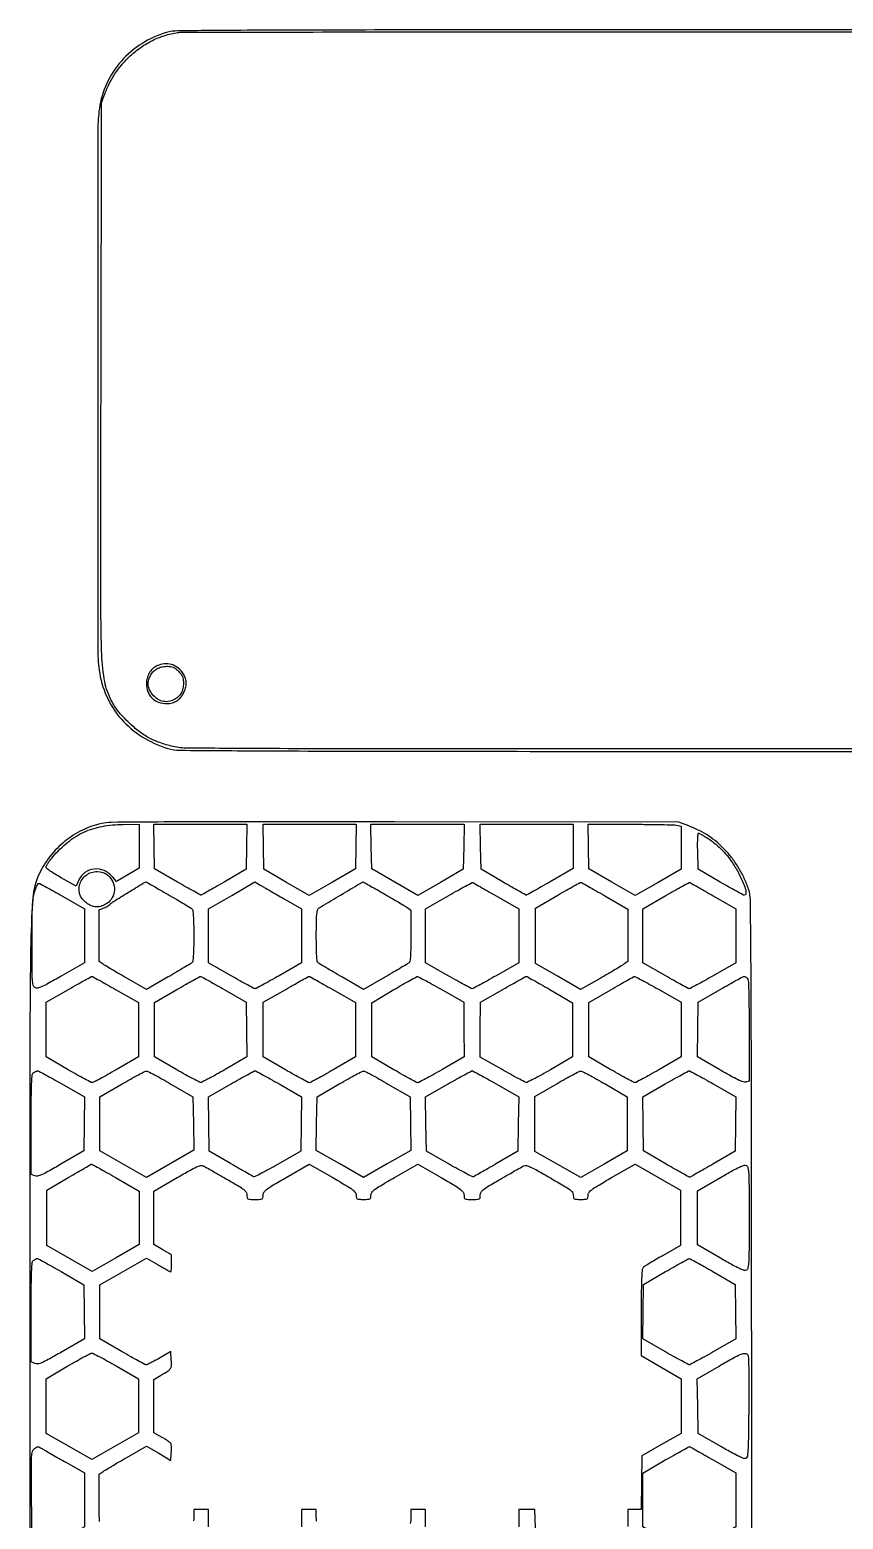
# Model space of a CAD drawing. Extents: x 59 to 2262, y 42 to 2281.
# Drawn here: x 59 to 610, y 1267 to 2276 of the extents above; entities that cross this region are included whole.
import ezdxf

# ---------------------------------------------------------------- set-up
doc = ezdxf.new("R2010")
doc.units = 0

msp = doc.modelspace()

# ---------------------------------------------------------------- linework, layer by layer
for points in [[(831.007671, 1789.043898, -0.00009), (585.978461, 1789, -0.000064), (308.343352, 1789.035366, -0.001073), (216.562133, 1789.255681, -0.001252), (164.91321, 1789.619774, -0.060282), (154.653042, 1790.960858, -0.0269), (146.019931, 1793.670944, -0.039181), (138.793212, 1797.040391, -0.03917), (132.17913, 1801.49677, -0.026864), (125.402015, 1807.5, -0.012238), (121.296752, 1811.753305, -0.023449), (118.254784, 1815.391904, -0.026602), (115.826981, 1818.969359, -0.022255), (113.632606, 1823, -0.075092), (109.418129, 1836.426841, -0.031055), (107.661538, 1855.434788, -0.007597), (107.111871, 1892.403979, -0.000266), (107.234914, 2035.758372), (107.5, 2226.5), (110.122818, 2233.241551, -0.023047), (113.281024, 2240.368743, -0.030104), (116.843898, 2246.542767, -0.030895), (121.04047, 2252.11668, -0.026518), (126.099928, 2257.438338, -0.031817), (133.48092, 2263.580099, -0.038024), (141.171576, 2268.341835, -0.03909), (149.303383, 2271.782157, -0.037292), (158, 2273.980044, -0.042712), (161.66177, 2274.301729, -0.000036), (250.903394, 2274.496275, -0.000394), (350.515924, 2274.627652, -0.000242), (467.947725, 2274.633195), (773.395449, 2274.5)], [(774.5, 2275.995113), (466, 2275.926314, 0.000103), (274.401836, 2275.844093, 0.001288), (201.820577, 2275.611062, 0.001209), (159.288875, 2275.262106, 0.068434), (151.5, 2274.106608, 0.070097), (134.837528, 2266.587563, 0.071058), (120.987812, 2254.785532, 0.071898), (111.122574, 2239.715751, 0.074607), (106.085117, 2222.656986, 0.034387), (105.087571, 2208.317227, 0.000116), (105.004369, 2032.742729, 0.000123), (105.005215, 1857.571835, 0.032252), (105.993096, 1842.332507, 0.07356), (110.989637, 1824.69595, 0.074513), (120.864086, 1809.34723, 0.072934), (135.016764, 1797.3111, 0.066094), (152.5, 1789.353183, 0.071911), (160.643084, 1788.109332, 0.000783), (217.063997, 1787.746144, 0.000988), (313.454986, 1787.467, 0.00007), (582.944103, 1787.2564, 0.00009), (828.033655, 1787.143094, 0.000786)], [(548.025082, 1071.389651), (547.762541, 1379.944826, 0.000096), (547.557791, 1576.376734, 0.00137), (547.279702, 1646.346885, 0.001373), (546.898255, 1686.663382, 0.078076), (545.653651, 1694, 0.02745), (542.77904, 1701.222958, 0.02606), (539.085939, 1708.218046, 0.026291), (534.722996, 1714.728028, 0.029312), (529.845372, 1720.5, 0.024748), (524.291427, 1725.790288, 0.031089), (518.631911, 1730.087737, 0.030742), (512.429896, 1733.686901, 0.023336), (505.241551, 1736.877182), (498.5, 1739.5), (306, 1739.678091, 0.000251), (204.38561, 1739.721004, 0.001414), (150.071408, 1739.563063, 0.000921), (114.137141, 1739.29081, 0.051595), (107.488611, 1738.539569, 0.060657), (94.610359, 1734.03064, 0.055531), (82.767241, 1726.45802, 0.055009), (72.781204, 1716.384699, 0.057184), (65.381369, 1704.5, 0.093555), (61.038604, 1687.914209, 0.013797), (59.578754, 1653.117944, 0.003497), (59.056781, 1582.055055, 0.000088), (59, 1259.46804, 0.000084), (59.042241, 1007.148001, 0.00083)], [(621.121042, 1610.986929, 0.000136), (621.248388, 1378.432703)], [(106.296764, 1265.98851, -0.020547), (106.053802, 1270.662788, -0.002711), (106, 1280.586893), (106, 1297.863812), (108.75, 1299.792099, -0.016892), (110.497806, 1300.931586, -0.001865), (114.593748, 1303.388123, -0.002274), (119.494754, 1306.272599, -0.001838), (124.781909, 1309.326077), (138.063818, 1316.931769), (146.281909, 1312.062816), (154.5, 1307.193864), (154.806796, 1312.227733, 0.009865), (154.889831, 1314.244844, 0.011871), (154.885414, 1316.142671, 0.010599), (154.81023, 1317.73218, 0.074624), (154.643613, 1318.486346, 0.13208), (154.178952, 1319.124917, 0.013314), (152.670563, 1320.277516, 0.015962), (150.760792, 1321.567121, 0.012052), (148.586817, 1322.864094), (143, 1326.017099), (143, 1344.033168), (143, 1362.049237), (147.590544, 1364.774619, 0.00776), (152.665163, 1367.89491, 0.101044), (154.249774, 1369.425976, 0.143853), (154.854077, 1371.277805, 0.020763), (154.80653, 1375.295574), (154.5, 1381.035307), (146.791739, 1376.517654, -0.007174), (143.744863, 1374.790188, -0.010013), (140.968331, 1373.33975, -0.006778), (138.619151, 1372.21128, -0.117458), (137.791739, 1372.043196, -0.113898), (136.891145, 1372.283012, -0.00205), (132.473198, 1374.646112, -0.004993), (127.341999, 1377.484388, -0.003298), (121.5, 1380.843527), (106.5, 1389.600661), (106.5, 1407.851132), (106.5, 1426.101603), (122.22147, 1435.154779), (137.94294, 1444.207954), (145.924877, 1439.603977, 0.002768), (149.023664, 1437.839391, 0.004277), (151.722681, 1436.352418, 0.001448), (154.064156, 1435.097158, 0.122916), (154.453407, 1435, 0.377559), (154.671146, 1435.191754, 0.00846), (154.836256, 1436.689063, 0.014782), (154.954001, 1438.54534, 0.008917), (154.989168, 1440.75), (154.978335, 1446.5), (148.989168, 1449.948091), (143, 1453.396183), (143, 1471.495556), (143, 1489.594929), (158.718313, 1498.715811, -0.003404), (167.382812, 1503.665031, -0.021426), (171.921998, 1505.966937, -0.042199), (174.745373, 1506.972451, -0.186377), (176.468313, 1506.780867, -0.009149), (177.826471, 1506.043193, -0.000529), (181.942255, 1503.703468, -0.000804), (186.835091, 1500.904723, -0.000591), (192.25, 1497.787263, -0.003385), (200.543073, 1492.924572, -0.032891), (203.89618, 1490.616504, -0.088493), (205.455092, 1488.85924, -0.138152), (206, 1486.924742, 0.044441), (206.157641, 1485.154647, 0.230035), (206.720127, 1484.382943, 0.114613), (207.941207, 1484.057443, 0.00807), (211.5, 1484, 0.008078), (215.056073, 1484.057456, 0.114303), (216.278517, 1484.382561, 0.229978), (216.841718, 1485.153135, 0.044795), (217, 1486.916333, -0.149455), (217.604415, 1488.893232, -0.080745), (219.363682, 1490.764465, -0.029273), (223.133858, 1493.324776, -0.00288), (232.593342, 1498.89613), (248.186683, 1507.959594), (264.093342, 1498.760332, -0.002945), (273.55724, 1493.212445, -0.027354), (277.492708, 1490.572824, -0.071806), (279.37186, 1488.680584, -0.16101), (280, 1486.780535, 0.047564), (280.156508, 1485.139024, 0.221826), (280.699554, 1484.389027, 0.117486), (281.863707, 1484.062296, 0.00993), (285, 1484, 0.00989), (288.147767, 1484.062267, 0.118965), (289.306387, 1484.390889, 0.222097), (289.846292, 1485.146343, 0.045884), (290, 1486.817774, -0.158314), (290.624045, 1488.739281, -0.074517), (292.474342, 1490.62166, -0.027841), (296.379129, 1493.233687, -0.002899), (305.911649, 1498.79467), (321.823299, 1507.953792), (337.411649, 1498.893229, -0.002881), (346.867921, 1493.323737, -0.029281), (350.636994, 1490.764057, -0.080763), (352.395738, 1488.893111, -0.149428), (353, 1486.916333, 0.044795), (353.158282, 1485.153135, 0.229978), (353.721483, 1484.382561, 0.114303), (354.943927, 1484.057456, 0.008078), (358.5, 1484, 0.00807), (362.058793, 1484.057443, 0.114613), (363.279873, 1484.382943, 0.230035), (363.842359, 1485.154647, 0.044441), (364, 1486.924742, -0.138152), (364.544908, 1488.85924, -0.088493), (366.10382, 1490.616504, -0.032891), (369.456927, 1492.924572, -0.003385), (377.75, 1497.787263, -0.000622), (383.162644, 1500.902967, -0.00085), (388.048437, 1503.696278, -0.000553), (392.159889, 1506.031607, -0.009837), (393.5, 1506.756392, -0.188402), (395.20133, 1506.933404, -0.039225), (398.077847, 1505.892586, -0.020824), (402.670558, 1503.575636, -0.003491), (411.25, 1498.710506, -0.00294), (420.676216, 1493.203781, -0.028058), (424.546375, 1490.608583, -0.074893), (426.380564, 1488.733937, -0.15753), (427, 1486.816636, 0.045934), (427.153793, 1485.14612, 0.22209), (427.693792, 1484.390832, 0.11892), (428.852579, 1484.062267, 0.009891), (432, 1484, 0.00993), (435.136293, 1484.062296, 0.117486), (436.300446, 1484.389027, 0.221826), (436.843492, 1485.139024, 0.047564), (437, 1486.780535, -0.16094), (437.627742, 1488.680262, -0.071852), (439.505388, 1490.571686, -0.027374), (443.437798, 1493.209561, -0.002949), (452.893242, 1498.752573), (468.786484, 1507.944076), (484.143242, 1499.078254), (499.5, 1490.212433), (499.5, 1471.473569), (499.5, 1452.734704), (487.862337, 1446.083028, 0.002495), (483.287262, 1443.437704, 0.003349), (479.169613, 1440.992209, 0.002317), (475.741804, 1438.90351, 0.035223), (474.612337, 1438.093231, 0.18816), (473.691582, 1436.431972, 0.020385), (473.275187, 1431.985095, 0.011688), (473.049077, 1424.250413, 0.001462), (473, 1407.469156), (473, 1378.183201), (486.5, 1370.371506), (500, 1362.559811), (499.964291, 1344.029905), (499.928583, 1325.5), (486.714291, 1317.966956), (473.5, 1310.433913), (473.227441, 1292.216956), (472.954883, 1274), (468.477441, 1274), (464, 1274), (464, 1268.233984), (464, 1262.467967)], [(180, 1262.162087), (180, 1268.081043), (180, 1274), (175, 1274), (170, 1274), (170, 1268.622445, -0.020158), (169.911569, 1266.429851, -0.028004)], [(253.094327, 1266.073116, -0.018261), (253, 1268.654988), (253, 1274), (248, 1274), (243, 1274), (243, 1268.124808), (243, 1262.249616)], [(327, 1262.249616), (327, 1268.124808), (327, 1274), (322, 1274), (317, 1274), (317, 1268.568094, -0.059405), (316.515886, 1264.507809, -0.150906)]]:
    msp.add_lwpolyline(points, format="xyb")
for points in [[(145.121495, 1845.343652, 0.071171), (142.144954, 1843.252114, 0.072038), (139.888459, 1840.417619, 0.070099), (138.484331, 1836.987594, 0.06201), (138.003738, 1833.154292, 0.089639), (138.988162, 1827.680449, 0.111384), (141.809718, 1823.360589, 0.110343), (146.236405, 1820.643204, 0.086684), (151.811513, 1819.755969, 0.060044), (155.48008, 1820.254483, 0.078669), (158.575134, 1821.607126, 0.077243), (161.14172, 1823.872828, 0.055521), (163.248446, 1827.071085, 0.052825), (164.513666, 1830.372275, 0.069269), (164.906607, 1833.573797, 0.071565), (164.408436, 1836.678945, 0.061474), (163.044003, 1839.695666, 0.08724), (159.546504, 1843.670631, 0.092736), (154.972221, 1846.111828, 0.095495), (149.939355, 1846.692504, 0.09904)], [(159.6, 1841.6, -0.025568), (161.407214, 1839.597861, -0.070832), (162.38324, 1837.975938, -0.072492), (162.855589, 1836.168085, -0.027715), (163, 1833.564817, -0.051887), (162.617001, 1829.884059, -0.073746), (161.476571, 1826.803777, -0.078745), (159.563021, 1824.332989, -0.069462), (156.90116, 1822.448888, -0.087042), (152.614727, 1821.105996, -0.102426), (148.379008, 1821.42079, -0.099003), (144.508399, 1823.414693, -0.076336), (141.280015, 1826.912452, -0.050139), (139.740013, 1829.780296, -0.081461), (139.110968, 1832.466376, -0.08034), (139.36918, 1835.239111, -0.047504), (140.505662, 1838.37069, -0.073282), (142.373574, 1841.164288, -0.07716), (144.938953, 1843.243535, -0.073198), (148.135038, 1844.523663, -0.05724), (151.85, 1844.973391, -0.031499), (154.269729, 1844.835657, -0.072805), (156.022465, 1844.359639, -0.068481), (157.62919, 1843.380528, -0.025346)], [(133, 1723.089743), (133, 1708.179487), (125.310844, 1703.737817), (117.621688, 1699.296148), (115.191728, 1702.183991, 0.111743), (109.371149, 1706.597143, 0.132257), (102.577595, 1707.71564, 0.137938), (96.349939, 1705.271773, 0.126098), (92.051671, 1699.866676), (90.387455, 1696.149529), (80.212498, 1701.824764, -0.009479), (76.082119, 1704.232312, -0.017637), (72.84471, 1706.362485, -0.014401), (70.456218, 1708.163345, -0.22465), (70.018771, 1709.059769, -0.133582), (70.249059, 1709.948448, -0.015492), (71.334471, 1711.718269, -0.017745), (72.792947, 1713.775959, -0.013621), (74.524108, 1715.919667, -0.045605), (84.735212, 1725.882226, -0.062518), (95.620505, 1732.662245, -0.062167), (107.892432, 1736.566396, -0.044458), (122.25, 1737.934189), (133, 1738)], [(205.776046, 1722.798933), (205.5, 1707.597865), (190.5, 1698.842129, -0.001414), (184.706974, 1695.482576, -0.002252), (179.731525, 1692.645701, -0.000462), (175.342748, 1690.174804, -0.110282), (174.905192, 1690.043196, -0.144857), (174.466155, 1690.139171, -0.000567), (169.959834, 1692.624827, -0.002817), (164.853682, 1695.486592, -0.001761), (158.905192, 1698.892385), (143.5, 1707.784771), (143.223954, 1722.892385), (142.947908, 1738), (174.5, 1738), (206.052092, 1738)], [(427, 1723.083667), (427, 1708.167334), (411.3719, 1699.083667, -0.001811), (405.336043, 1695.60457, -0.002893), (400.151871, 1692.681016, -0.000599), (395.579954, 1690.144654, -0.144659), (395.1219, 1690.043196, -0.110846), (394.665401, 1690.17949, -0.000506), (390.276433, 1692.645701, -0.002364), (385.294919, 1695.482615, -0.001487), (379.5, 1698.842129), (364.5, 1707.597865), (364.223954, 1722.798933), (363.947908, 1738), (395.473954, 1738), (427, 1738)], [(496.875, 1737.375), (500, 1736.75), (499.96356, 1722.125), (499.927121, 1707.5), (484.381484, 1698.652815), (468.835847, 1689.805631), (453.167923, 1698.811538), (437.5, 1707.817445), (437.223954, 1722.908722), (436.947908, 1738), (465.348954, 1738, -0.002045), (476.457042, 1737.954574, -0.002911), (486.325161, 1737.816406, -0.001624), (494.656786, 1737.624162, -0.042796)], [(518.870631, 1727.927553, -0.035876), (524.934206, 1723.216817, -0.03323), (530.430422, 1717.572998, -0.032001), (535.316875, 1711.033671, -0.028191), (539.559016, 1703.64835, -0.01468), (542.311091, 1697.73612, -0.044009), (543.704494, 1693.507898, -0.091583), (543.826596, 1690.951215, -0.385106), (542.75, 1690.043196, -0.113984), (541.875758, 1690.277197, -0.001932), (537.460938, 1692.645536, -0.004836), (532.33905, 1695.483125, -0.003185), (526.5, 1698.841566), (511.5, 1707.596739), (511.219221, 1719.798369, -0.006669), (511.17292, 1724.586065, -0.012104), (511.282028, 1728.499424, -0.006045), (511.484922, 1731.656872, -0.39205), (511.855268, 1732, -0.126462), (512.447599, 1731.84775, -0.005696), (514.294222, 1730.803719, -0.009245), (516.467522, 1729.487796, -0.006457)], [(111.894018, 1703.435724, -0.112166), (115.268188, 1698.977743, -0.116985), (116.317273, 1693.568967, -0.118421), (114.823443, 1688.316196, -0.116941), (111.102117, 1684.286557, -0.036144), (109.57382, 1683.411365, -0.027524), (107.791115, 1682.672774, -0.028154), (106.034054, 1682.164757, -0.056652), (104.602117, 1682.003738, -0.084059), (101.376452, 1682.553888, -0.061058), (98.104966, 1684.169112, -0.060269), (95.276485, 1686.556223, -0.076262), (93.354924, 1689.381906, -0.181433), (92.701625, 1696.958837, -0.163741), (97.145695, 1703.488949, -0.162069), (104.674001, 1706.044882, -0.178217)], [(81.045535, 1689.375192), (96, 1680.750384), (96, 1662.519562), (96, 1644.288739), (80.25, 1635.212234, -0.002893), (71.024062, 1629.966324, -0.024665), (66.764404, 1627.845744, -0.060991), (64.221784, 1627.084895, -0.189158), (62.5, 1627.442838, -0.190008), (61.316834, 1629.112872, -0.043724), (60.779035, 1632.589945, -0.015406), (60.542922, 1639.285266, -0.001138), (60.50323, 1657.624973, -0.001917), (60.567001, 1673.789872, -0.010882), (60.821177, 1682.391646, -0.02055), (61.336604, 1687.954091, -0.041493), (62.281165, 1692.25, -0.015133), (63.034984, 1694.453418, -0.023049), (63.83347, 1696.310937, -0.019462), (64.587696, 1697.72158, -0.266257), (65.07347, 1698, -0.122965), (65.798507, 1697.818955, -0.001432), (70.185024, 1695.466463, -0.004252), (75.240292, 1692.680868, -0.002751)], [(152.692338, 1690.4095, -0.001443), (158.456757, 1687.043071, -0.002101), (163.517437, 1684.039325, -0.001033), (167.800738, 1681.460542, -0.03655), (168.75, 1680.787055, -0.191254), (169.370647, 1679.658279, -0.014133), (169.716938, 1676.081383, -0.01331), (169.937875, 1670.777241, -0.003753), (170, 1662.5, -0.003748), (169.937933, 1654.220205, -0.013324), (169.717074, 1648.918977, -0.014141), (169.370938, 1645.345577, -0.192399), (168.75, 1644.222329, -0.035634), (167.802387, 1643.553782, -0.001008), (163.534927, 1640.989021, -0.00205), (158.493481, 1638.000915, -0.001408), (152.751878, 1634.651257), (138.003756, 1626.102744), (124.751878, 1633.691179, -0.001842), (119.476227, 1636.738047, -0.002278), (114.584927, 1639.616946, -0.00187), (110.496932, 1642.068925, -0.01688), (108.75, 1643.207901), (106, 1645.136188), (106, 1662.592845), (106, 1680.049502), (108.75, 1681.091363, 0.030224), (109.957514, 1681.634346, 0.018366), (111.316684, 1682.412081, 0.018377), (112.612819, 1683.285965, 0.030686), (113.625945, 1684.124383, -0.048817), (115.801535, 1685.795903, -0.001443), (125.614059, 1691.875287, -0.001217), (135.582884, 1697.978359, -0.059886), (137.692338, 1698.938885, -0.209041), (137.84153, 1698.923239, -0.000099), (142.177927, 1696.458588, -0.001347), (147.000927, 1693.698886, -0.000817)], [(231.25, 1687.505289), (243, 1680.735952), (243, 1662.514282), (243, 1644.292611), (227.75, 1635.482836, -0.002656), (221.832225, 1632.105993, -0.004114), (216.684012, 1629.259993, -0.001348), (212.212164, 1626.851299, -0.122661), (211.493447, 1626.669863, -0.124001), (210.774599, 1626.848498, -0.001364), (206.304806, 1629.250101, -0.004159), (201.158714, 1632.088773, -0.002684), (195.243447, 1635.458141), (180, 1644.249616), (180, 1662.534038), (180, 1680.81846), (195.720652, 1689.874941), (211.441305, 1698.931422), (215.470652, 1696.603024, 0.000203), (217.737941, 1695.294076, 0.000041), (221.767942, 1692.970101, 0.000043), (226.456028, 1690.267679, 0.00004)], [(298.15872, 1691.360193, -0.00183), (303.468618, 1688.293648, -0.002267), (308.388812, 1685.398145, -0.001856), (312.500473, 1682.932592, -0.016915), (314.25, 1681.792099), (317, 1679.863812), (317, 1662.554351, -0.003738), (316.937915, 1654.24896, -0.013275), (316.717042, 1648.929573, -0.01408), (316.370899, 1645.342731, -0.191361), (315.75, 1644.212945, -0.036531), (314.801245, 1643.539764, -0.00104), (310.534375, 1640.970507, -0.002108), (305.492315, 1637.977569, -0.001448), (299.75, 1634.623969), (285, 1626.066938), (270.25, 1634.623969, -0.001448), (264.507685, 1637.977569, -0.002108), (259.465625, 1640.970507, -0.00104), (255.198755, 1643.539764, -0.036531), (254.25, 1644.212945, -0.191254), (253.629353, 1645.341721, -0.014133), (253.283062, 1648.918617, -0.01331), (253.062125, 1654.222759, -0.003753), (253, 1662.5, -0.003068), (253.057032, 1671.795038, -0.017552), (253.290601, 1676.721858, -0.030626), (253.717673, 1679.67321, -0.16989), (254.531366, 1681.026031, -0.038813), (256.148022, 1682.168348, -0.000323), (269.431617, 1690.075132, -0.000375), (282.616856, 1697.898487, -0.033033), (284.65872, 1698.932393, -0.23242), (284.784248, 1698.925601, -0.000097), (288.689817, 1696.735947, -0.001384), (293.031917, 1694.284628, -0.000838)], [(374.75, 1689.546714), (390, 1680.837913), (390, 1662.543764), (390, 1644.249616), (374.756553, 1635.458141, -0.002684), (368.841286, 1632.088773, -0.004159), (363.695194, 1629.250101, -0.001364), (359.225401, 1626.848498, -0.124001), (358.506553, 1626.669863, -0.122661), (357.787836, 1626.851299, -0.001348), (353.315988, 1629.259993, -0.004114), (348.167775, 1632.105993, -0.002656), (342.25, 1635.482836), (327, 1644.292611), (327, 1662.568709), (327, 1680.844807), (342.722148, 1689.844126, -0.002674), (348.787812, 1693.273165, -0.004343), (353.980972, 1696.113542, -0.000884), (358.555204, 1698.553619, -0.254384), (358.972148, 1698.549479, -0.002585), (359.385361, 1698.31655, -0.000011), (363.824631, 1695.783656, -0.000055), (368.866121, 1692.906274, -0.000035)], [(448.404029, 1689.529122), (464, 1680.558244), (464, 1662.847216), (464, 1645.136188), (461.25, 1643.207901, -0.016886), (459.502615, 1642.06866, -0.001868), (455.410502, 1639.614319, -0.002276), (450.514172, 1636.73253, -0.00184), (445.23256, 1633.682237), (431.965119, 1626.084859), (416.73256, 1634.929481), (401.5, 1643.774102), (401.5, 1662.537208), (401.5, 1681.300315), (416.5, 1690.06698, -0.002553), (422.297416, 1693.415656, -0.004083), (427.285871, 1696.209433, -0.000951), (431.668096, 1698.606056, -0.189288), (432.154029, 1698.666823, -0.065389), (432.639638, 1698.472675, -0.000331), (437.197254, 1695.913809, -0.001491), (442.378508, 1692.97992, -0.000943)], [(521.75, 1689.555483), (537, 1680.803836), (537, 1662.526726), (537, 1644.249616), (521.756553, 1635.458141, -0.002752), (515.841271, 1632.089821, -0.004266), (510.695194, 1629.254405, -0.0014), (506.225566, 1626.857323, -0.127483), (505.506553, 1626.684513, -0.118995), (504.787809, 1626.871568, -0.001312), (500.315988, 1629.28041, -0.004004), (495.167759, 1632.124632, -0.002586), (489.25, 1635.496547), (474, 1644.290736), (474, 1662.524962), (474, 1680.759188), (489.712567, 1689.807237, -0.002611), (495.775204, 1693.256362, -0.004236), (500.967439, 1696.116911, -0.000859), (505.542476, 1698.576997, -0.245577), (505.962567, 1698.581208, -0.011888), (506.37921, 1698.356092, -0.000051), (510.821817, 1695.816844, -0.000251), (515.865424, 1692.930036, -0.000158)], [(117.094808, 1626.106216), (132.5, 1617.212433), (132.5, 1598.864824), (132.5, 1580.517215), (117.5, 1571.805773, -0.002958), (111.666193, 1568.463715, -0.004514), (106.560852, 1565.639463, -0.001714), (102.151483, 1563.271462, -0.112805), (101.324175, 1563.047166, -0.131372), (100.495356, 1563.233512, -0.001964), (96.06571, 1565.575405, -0.005171), (90.936503, 1568.381526, -0.003376), (85.074175, 1571.720171), (70, 1580.440343), (70.036218, 1598.970171), (70.072436, 1617.5), (85.286218, 1626.224421, -0.00146), (91.161226, 1629.570718, -0.002327), (96.205676, 1632.393557, -0.000473), (100.656423, 1634.851533, -0.115676), (101.094808, 1634.974421, -0.13759), (101.533431, 1634.871495, -0.00054), (106.040166, 1632.379937, -0.002687), (111.146339, 1629.513803, -0.001681)], [(190.5, 1626.198764), (205.5, 1617.446924), (205.771261, 1598.942175), (206.042522, 1580.437426), (191.271261, 1571.968713, -0.002853), (185.502396, 1568.704881, -0.004209), (180.398433, 1565.911637, -0.001991), (176.031819, 1563.591813, -0.078525), (175, 1563.241115, -0.15949), (173.96217, 1563.393098, -0.003782), (169.534375, 1565.638319, -0.007948), (164.356967, 1568.418216, -0.005268), (158.5, 1571.765353), (143.5, 1580.548476), (143.5, 1598.888558), (143.5, 1617.22864), (158.5, 1626.03722, -0.002476), (164.321428, 1629.417124, -0.003828), (169.3875, 1632.273673, -0.00126), (173.78755, 1634.696002, -0.112564), (174.5, 1634.898203, -0.136918), (175.213736, 1634.738756, -0.001518), (179.6125, 1632.364359, -0.004586), (184.678473, 1629.549414, -0.002955)], [(264.094808, 1626.106216), (279.5, 1617.212433), (279.5, 1598.883754), (279.5, 1580.555076), (264.5, 1571.802236, -0.002989), (258.668297, 1568.445879, -0.004576), (253.569724, 1565.613287, -0.001698), (249.162003, 1563.236396, -0.117944), (248.354379, 1563.024698, -0.127279), (247.545232, 1563.215556, -0.001809), (243.108373, 1565.573329, -0.004885), (237.976137, 1568.38937, -0.003184), (232.104379, 1571.735573), (217, 1580.471146), (217.036218, 1598.985573), (217.072436, 1617.5), (232.286218, 1626.224421, -0.00146), (238.161226, 1629.570718, -0.002327), (243.205676, 1632.393557, -0.000473), (247.656423, 1634.851533, -0.115676), (248.094808, 1634.974421, -0.13759), (248.533431, 1634.871495, -0.00054), (253.040166, 1632.379937, -0.002687), (258.146339, 1629.513803, -0.001681)], [(337.550637, 1626.25), (352.927121, 1617.5), (352.96356, 1598.985573), (353, 1580.471146), (337.895621, 1571.735573, -0.003184), (332.023863, 1568.38937, -0.004885), (326.891627, 1565.573329, -0.001809), (322.454768, 1563.215556, -0.127279), (321.645621, 1563.024698, -0.117944), (320.837997, 1563.236396, -0.001698), (316.430276, 1565.613287, -0.004576), (311.331703, 1568.445879, -0.002989), (305.5, 1571.802236), (290.5, 1580.555076), (290.5, 1598.87846), (290.5, 1617.201844), (305.5, 1626.01546, -0.001882), (311.309946, 1629.399881, -0.00294), (316.339641, 1632.265181, -0.000827), (320.73266, 1634.724128, -0.102075), (321.337076, 1634.914538, -0.148068), (321.945453, 1634.796111, -0.001133), (326.445104, 1632.404583, -0.004061), (331.596179, 1629.597828, -0.00258)], [(411.163226, 1626.098783), (426.5, 1617.197566), (426.5, 1598.873021), (426.5, 1580.548476), (411.5, 1571.765353, -0.005268), (405.643033, 1568.418216, -0.007948), (400.465625, 1565.638319, -0.003782), (396.03783, 1563.393098, -0.15949), (395, 1563.241115, -0.078511), (393.968354, 1563.591723, -0.001996), (389.607813, 1565.908072, -0.004214), (384.510715, 1568.697398, -0.002857), (378.75, 1571.956577), (364, 1580.413155), (364.037203, 1598.956577), (364.074406, 1617.5), (379.287203, 1626.211647, -0.001581), (385.166597, 1629.553861, -0.002506), (390.226063, 1632.375514, -0.000564), (394.676806, 1634.821978, -0.111383), (395.163226, 1634.961647, -0.141144), (395.649683, 1634.8515, -0.000687), (400.136806, 1632.374001, -0.003073), (405.236194, 1629.508204, -0.001931)], [(484.599975, 1626.25), (499.929939, 1617.5), (499.96497, 1598.985573), (500, 1580.471146), (484.895621, 1571.735573, -0.003288), (479.023842, 1568.39098, -0.005049), (473.891627, 1565.57993, -0.001872), (469.455158, 1563.229198, -0.131921), (468.645621, 1563.047166, -0.112817), (467.837714, 1563.267138, -0.001634), (463.430276, 1565.639463, -0.0044), (458.331677, 1568.463675, -0.002877), (452.5, 1571.805773), (437.5, 1580.517215), (437.5, 1598.868619), (437.5, 1617.220023), (452.5, 1626.006518, -0.001924), (458.313289, 1629.381766, -0.002993), (463.35372, 1632.242381, -0.000887), (467.747875, 1634.691332, -0.097876), (468.385005, 1634.896506, -0.151422), (469.02613, 1634.777091, -0.001294), (473.513217, 1632.399286, -0.004393), (478.659974, 1629.596468, -0.002799)], [(544.8, 1633.8, -0.185421), (545.424489, 1632.396774, -0.004558), (545.732498, 1625.225638, -0.006717), (545.942358, 1614.927041, -0.001735), (546, 1598.319052), (546, 1564.038104), (543.725774, 1563.46731, -0.151423), (541.962527, 1563.563781, -0.021078), (538.547894, 1564.996887, -0.016384), (533.636247, 1567.50596, -0.004736), (526.220283, 1571.698258), (510.989018, 1580.5), (511.244509, 1598.992388), (511.5, 1617.484776), (526.5, 1626.195222, -0.002619), (532.324941, 1629.537064, -0.004033), (537.402187, 1632.36083, -0.001389), (541.8041, 1634.74687, -0.112736), (542.55, 1634.952834, -0.090508), (543.037858, 1634.886255, -0.039355), (543.644063, 1634.633645, -0.037268), (544.26329, 1634.255699, -0.040748)], [(80.699119, 1562.25), (96.006829, 1553.5), (95.753414, 1535.13605), (95.5, 1516.7721), (80.06393, 1507.810314, -0.003268), (71.269904, 1502.7813, -0.023464), (66.902048, 1500.584407, -0.051688), (64.194909, 1499.699843, -0.161395), (62.31393, 1499.902825), (60, 1500.957122), (60, 1534.928871, -0.001071), (60.043968, 1555.464986, -0.011423), (60.270379, 1563.809383, -0.022915), (60.708924, 1568.373401, -0.229341), (61.75, 1569.919901, -0.019763), (62.489398, 1570.312287, -0.019263), (63.263738, 1570.648701, -0.019576), (63.965694, 1570.890852, -0.065316), (64.445705, 1570.969591, -0.130602), (65.125264, 1570.812203, -0.00127), (69.610249, 1568.420755, -0.004093), (74.763468, 1565.601608, -0.002627)], [(154.5, 1562.132293), (169.5, 1553.362428), (169.772058, 1535.310796), (170.044115, 1517.259165), (153.992174, 1508.026385), (137.940233, 1498.793604), (122.220116, 1507.846001), (106.5, 1516.898397), (106.5, 1535.148868), (106.5, 1553.399339), (121.5, 1562.156473, -0.004086), (127.356773, 1565.511835, -0.006106), (132.534375, 1568.339518, -0.002838), (136.969854, 1570.659883, -0.120611), (138, 1570.907883, -0.119004), (139.029914, 1570.65507, -0.0028), (143.465625, 1568.327692, -0.006028), (148.643234, 1565.493357, -0.004036)], [(227.740461, 1562.25), (243.013836, 1553.5), (242.756918, 1535.100345), (242.5, 1516.700691), (227.101823, 1507.800217, -0.004981), (221.120101, 1504.421698, -0.007804), (215.9032, 1501.648636, -0.003017), (211.411809, 1499.384496, -0.216914), (210.601823, 1499.357202, -0.030251), (209.805362, 1499.745883, -0.000513), (205.564285, 1502.148995, -0.001312), (200.636503, 1504.96502, -0.000872), (195, 1508.21879), (180.5, 1516.622921), (180.24512, 1535.06146), (179.990241, 1553.5), (195.241728, 1562.25, -0.00261), (201.158692, 1565.603725, -0.004048), (206.303004, 1568.429688, -0.001305), (210.773961, 1570.823805, -0.122867), (211.480151, 1571, -0.122729), (212.186501, 1570.82397, -0.001301), (216.663727, 1568.429688, -0.004039), (221.815106, 1565.603726, -0.002604)], [(301.5, 1562.132293), (316.5, 1553.362428), (316.772221, 1535.26849), (317.044442, 1517.174552), (301.022221, 1508.012707), (285, 1498.850861), (268.977779, 1508.012707), (252.955558, 1517.174552), (253.227779, 1535.28799), (253.5, 1553.401429), (268.5, 1562.157518, -0.004086), (274.356773, 1565.512479, -0.006105), (279.534375, 1568.339824, -0.002838), (283.969845, 1570.659908, -0.120599), (285, 1570.907883, -0.119004), (286.029914, 1570.65507, -0.0028), (290.465625, 1568.327692, -0.006028), (295.643234, 1565.493357, -0.004036)], [(374.740461, 1562.25), (390.013836, 1553.5), (389.756918, 1535.06146), (389.5, 1516.622921), (375, 1508.21879, -0.000872), (369.363497, 1504.96502, -0.001312), (364.435715, 1502.148995, -0.000513), (360.194638, 1499.745883, -0.030251), (359.398177, 1499.357202, -0.216914), (358.588191, 1499.384496, -0.003017), (354.0968, 1501.648636, -0.007804), (348.879899, 1504.421698, -0.004981), (342.898177, 1507.800217), (327.5, 1516.700691), (327.24512, 1535.100345), (326.990241, 1553.5), (342.241728, 1562.25, -0.00261), (348.158692, 1565.603725, -0.004048), (353.303004, 1568.429688, -0.001305), (357.773961, 1570.823805, -0.122867), (358.480151, 1571, -0.122729), (359.186501, 1570.82397, -0.001301), (363.663727, 1568.429688, -0.004039), (368.815106, 1565.603726, -0.002604)], [(448.5, 1562.156473), (463.5, 1553.399339), (463.5, 1535.148868), (463.5, 1516.898397), (447.781517, 1507.846941), (432.063033, 1498.795485), (416.557537, 1507.647743), (401.052041, 1516.5), (401.02602, 1535.103048), (401, 1553.706096), (415.75, 1562.298101, -0.004068), (421.510916, 1565.591408, -0.006062), (426.607813, 1568.369656, -0.002855), (430.971796, 1570.648411, -0.117457), (432, 1570.901857, -0.121537), (433.03022, 1570.656228, -0.002859), (437.465625, 1568.337747, -0.006149), (442.643222, 1565.511401, -0.004114)], [(521.753105, 1562.25), (537.035913, 1553.5), (536.767956, 1535.068832), (536.5, 1516.637664), (521.5, 1507.867753, -0.001659), (515.700018, 1504.5025, -0.002622), (510.70228, 1501.659633, -0.000621), (506.312413, 1499.200093, -0.110223), (505.805634, 1499.048921, -0.143955), (505.297359, 1499.160239, -0.000768), (500.819208, 1501.624648, -0.003282), (495.722915, 1504.483245, -0.002066), (489.805634, 1507.88605), (474.5, 1516.7721), (474.248292, 1535.13605), (473.996585, 1553.5), (489.248292, 1562.240714, -0.00256), (495.165205, 1565.591547, -0.003971), (500.309198, 1568.416571, -0.001278), (504.780142, 1570.811225, -0.120514), (505.485149, 1570.990714, -0.124942), (506.190472, 1570.818729, -0.001318), (510.670235, 1568.42696, -0.004097), (515.824251, 1565.603064, -0.00264)], [(117.058408, 1498.780535), (133, 1489.561071), (133, 1471.517285), (133, 1453.473498), (117.09489, 1444.271563), (101.18978, 1435.069627), (85.84489, 1443.928597), (70.5, 1452.787567), (70.5, 1471.494706), (70.5, 1490.201844), (85.5, 1499.01546, -0.000444), (91.27301, 1502.400637, -0.000721), (96.184345, 1505.265181, -0.000081), (100.5733, 1507.815611, -0.064068), (100.808408, 1507.914538, -0.197922), (101.04479, 1507.885923, -0.000204), (105.709064, 1505.266678, -0.001902), (110.924112, 1502.309182, -0.001161)], [(546, 1471.5, -0.000983), (545.958002, 1450.139629, -0.012028), (545.729435, 1441.974984, -0.027479), (545.263096, 1437.632801, -0.233476), (544.155143, 1436.08303, -0.201543), (542.563463, 1435.933548, -0.031745), (539.564646, 1437.088358, -0.019332), (534.883676, 1439.464444, -0.003772), (526.655143, 1444.13126), (511, 1453.166829), (511, 1471.5), (511, 1489.833171), (526.655143, 1498.86874, -0.003772), (534.883676, 1503.535556, -0.019332), (539.564646, 1505.911642, -0.031745), (542.563463, 1507.066452, -0.201543), (544.155143, 1506.91697, -0.233476), (545.263096, 1505.367199, -0.027479), (545.729435, 1501.025016, -0.012028), (545.958002, 1492.860371, -0.000983)], [(80.194366, 1435.11395), (95.5, 1426.2279), (95.753414, 1407.86395), (96.006829, 1389.5), (80.456689, 1380.610775, -0.003049), (71.345677, 1375.475938, -0.024908), (67.059997, 1373.366949, -0.059634), (64.420283, 1372.583895, -0.15031), (62.453274, 1372.839336), (60, 1373.957122), (60, 1407.928871, -0.001071), (60.043968, 1428.464986, -0.011423), (60.270379, 1436.809383, -0.022915), (60.708924, 1441.373401, -0.229341), (61.75, 1442.919901, -0.014463), (62.470914, 1443.312325, -0.015988), (63.189908, 1443.648701, -0.015521), (63.818766, 1443.895932, -0.075085), (64.194366, 1443.969591, -0.13744), (64.702211, 1443.851002, -0.000734), (69.180792, 1441.38079, -0.003145), (74.277107, 1438.518076, -0.001981)], [(521.5, 1435.132247), (536.5, 1426.362336), (536.767956, 1407.931168), (537.035913, 1389.5), (521.753105, 1380.75, -0.002454), (515.828074, 1377.396196, -0.003822), (510.686184, 1374.570312, -0.001168), (506.208536, 1372.167361, -0.123168), (505.539444, 1372, -0.123009), (504.870181, 1372.167181, -0.001164), (500.385389, 1374.570312, -0.003813), (495.235458, 1377.396195, -0.002448), (489.300881, 1380.75), (473.993171, 1389.5), (474.246586, 1407.901155), (474.5, 1426.302311), (489.5, 1435.072732, -0.002577), (495.321447, 1438.436368, -0.003986), (500.3875, 1441.275508, -0.001313), (504.787341, 1443.680369, -0.11756), (505.5, 1443.872656, -0.131661), (506.213162, 1443.703925, -0.00146), (510.6125, 1441.31733, -0.004421), (515.678494, 1438.491464, -0.002851)], [(117.5, 1371.194227), (132.5, 1362.482785), (132.5, 1344.151511), (132.5, 1325.820237), (116.807864, 1316.799014), (101.115728, 1307.777792), (85.592894, 1316.638896), (70.070061, 1325.5), (70.03503, 1344.031708), (70, 1362.563416), (84.75, 1371.199797, -0.00397), (90.510905, 1374.511766, -0.005913), (95.607812, 1377.309447, -0.00278), (99.972341, 1379.607309, -0.114469), (101, 1379.870923, -0.124524), (102.030933, 1379.635388, -0.002934), (106.465625, 1377.336476, -0.006297), (111.643211, 1374.529988, -0.004211)], [(544.763342, 1379.167424, -0.243111), (545.447978, 1377.994164, -0.005699), (545.710253, 1371.417433, -0.007495), (545.843636, 1361.517381, -0.001539), (545.763342, 1344.041357, -0.001237), (545.565113, 1324.504145, -0.009834), (545.273602, 1315.478627, -0.014212), (544.848408, 1310.200089, -0.228721), (543.926843, 1308.725285, -0.22879), (542.526435, 1308.566725, -0.024458), (539.40939, 1309.833443, -0.017847), (534.691048, 1312.233726, -0.004121), (526.926843, 1316.622961), (511.5, 1325.512594), (511.228803, 1344.02013), (510.957606, 1362.527667), (525.728803, 1371.155625, -0.003331), (535.492396, 1376.771717, -0.029241), (539.966826, 1378.971122, -0.075634), (542.698009, 1379.661004, -0.167039)], [(83.75, 1305.752536), (96, 1298.758581), (96, 1280.52201), (96, 1262.285438), (80.25, 1253.195032, -0.002868), (70.996735, 1247.924874, -0.024834), (66.751817, 1245.809401, -0.06209), (64.222051, 1245.058205, -0.189144), (62.5, 1245.423886, -0.1972), (61.294193, 1247.192939, -0.035872), (60.740255, 1251.20615, -0.013336), (60.441384, 1258.909353, -0.000974), (60.22583, 1280.121574, -0.000875), (60.083422, 1302.150054, -0.014572), (60.262164, 1309.465987, -0.046817), (60.818514, 1313.219854, -0.162284), (62.110484, 1315.269328, -0.035264), (63.503297, 1316.255423, -0.153878), (64.472371, 1316.492783, -0.105627), (65.597729, 1316.174499, -0.0124), (67.884653, 1314.892574, 0.00279), (69.991694, 1313.657675, 0.00047), (74.036429, 1311.322428, 0.000515), (78.794931, 1308.58757, 0.000457)], [(521.75, 1307.546714), (537, 1298.837913), (537, 1280.517039), (537, 1262.196164), (521.824345, 1253.431415, -0.002881), (515.929841, 1250.072168, -0.004438), (510.789024, 1247.241312, -0.001555), (506.33505, 1244.857789, -0.122674), (505.567791, 1244.666667, -0.122569), (504.800166, 1244.857711, -0.001542), (500.326644, 1247.249162, -0.004416), (495.16394, 1250.088645, -0.002866), (489.243447, 1253.458141), (474, 1262.249616), (474, 1280.482089), (474, 1298.714562), (489.720277, 1307.78016, -0.002684), (495.785361, 1311.234528, -0.004361), (500.978328, 1314.096046, -0.00089), (505.552223, 1316.554176, -0.25525), (505.970277, 1316.550636, -0.002545), (506.384897, 1316.316867, -0.000011), (510.824081, 1313.783996, -0.000054), (515.865992, 1310.906354, -0.000034)]]:
    msp.add_lwpolyline(points, format="xyb", close=True)
for points in [[(279.776046, 1722.908722), (279.5, 1707.817445), (263.848116, 1698.820758), (248.196231, 1689.824072), (232.848116, 1698.667936), (217.5, 1707.5118), (217.223954, 1722.7559), (216.947908, 1738), (248.5, 1738), (280.052092, 1738)], [(352.776046, 1722.7559), (352.5, 1707.5118), (337.151884, 1698.667936), (321.803769, 1689.824072), (306.151884, 1698.820758), (290.5, 1707.817445), (290.223954, 1722.908722), (289.947908, 1738), (321.5, 1738), (353.052092, 1738)]]:
    msp.add_lwpolyline(points, close=True)
msp.add_lwpolyline([(401.5, 1261.693136), (401.202283, 1267.846568), (400.904565, 1274), (395.452283, 1274), (390, 1274), (390, 1268.081043), (390, 1262.162087)])

doc.saveas('drawing.dxf')
